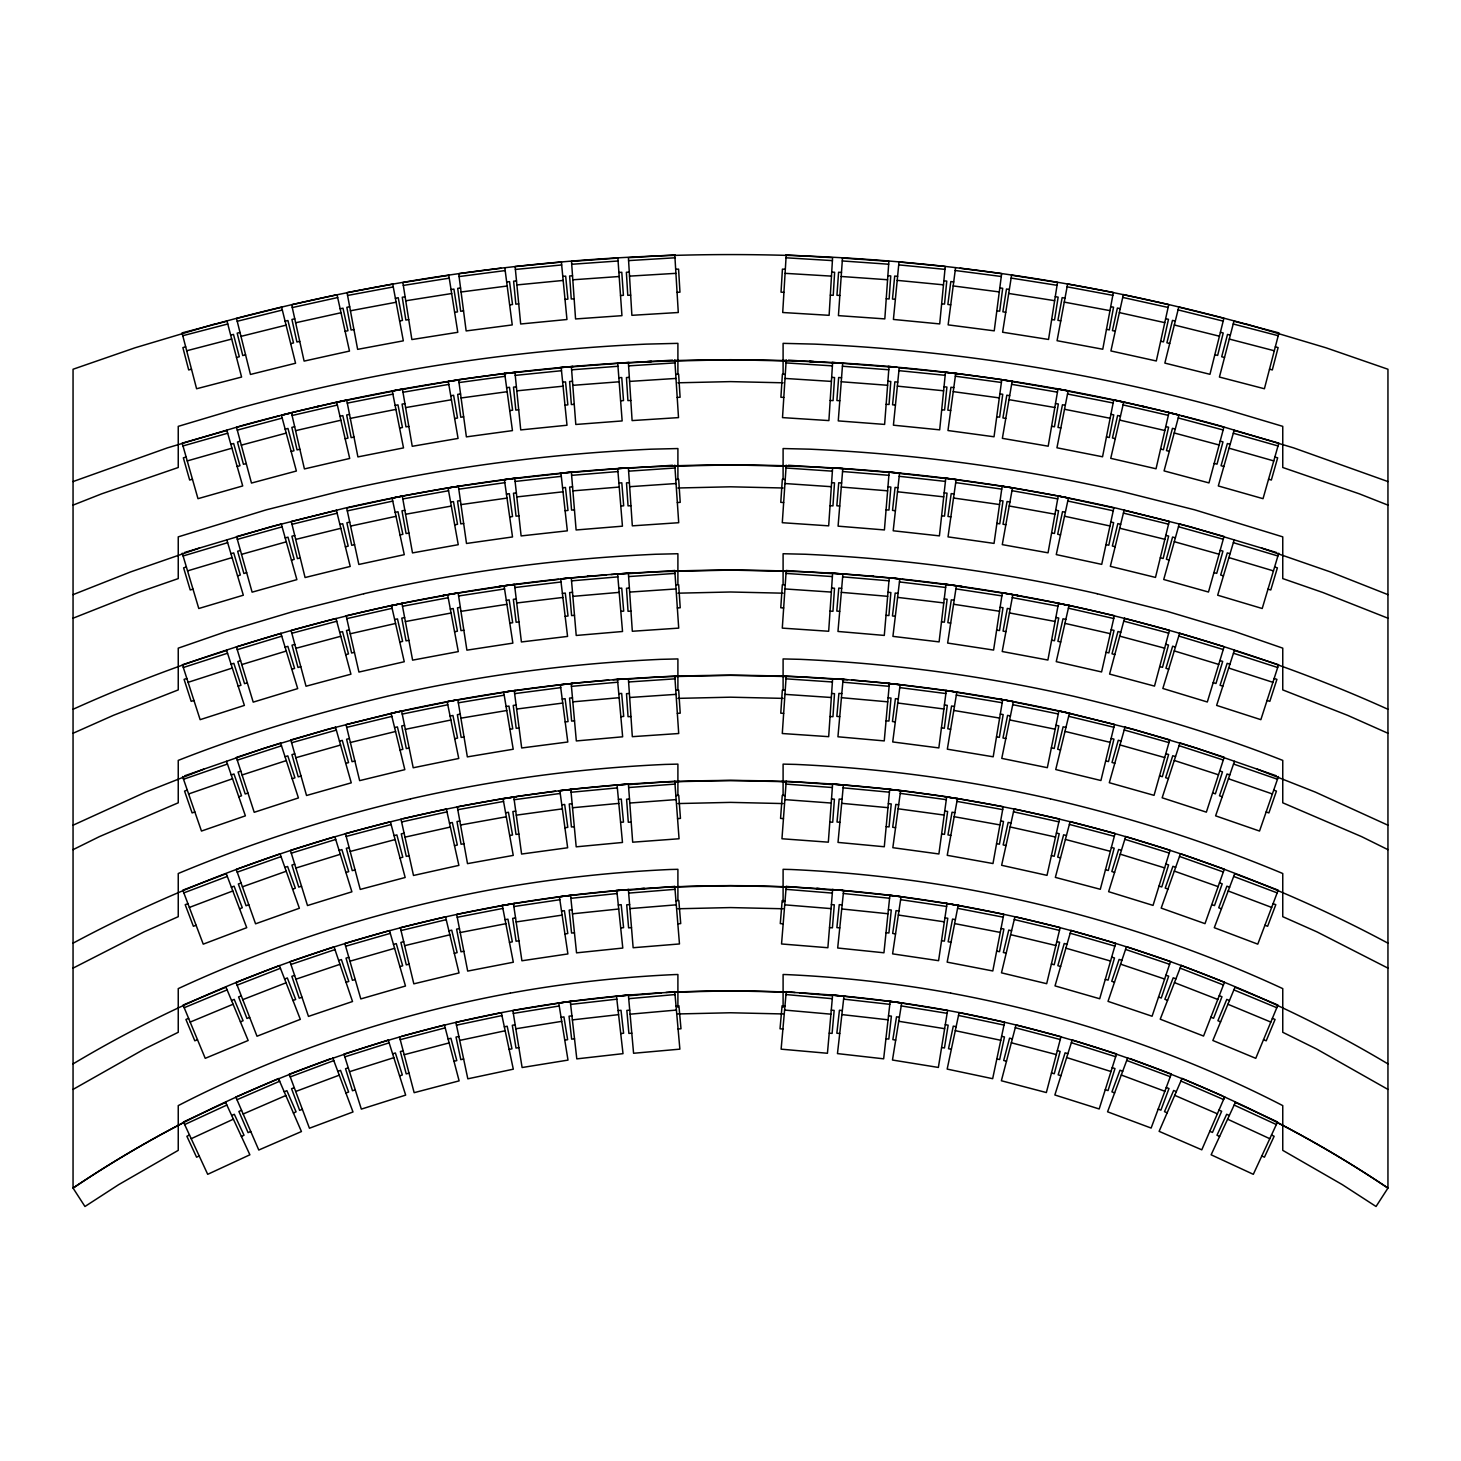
<?xml version="1.0" encoding="UTF-8"?>
<svg xmlns="http://www.w3.org/2000/svg" width="1461" height="1461" viewBox="0 0 1461 1461"><rect width="100%" height="100%" fill="white"/><g stroke="black" fill="none" stroke-linecap="round" stroke-linejoin="round"><path stroke-width="1.5" d="M786.201 359.99L782.512 417.609L828.898 420.585L832.587 362.967L788.41 360.136M786.201 465.109L782.292 522.709L828.679 525.85L832.587 468.25L788.41 465.274M842.796 468.616L838.084 526.161L884.416 529.941L889.128 472.414L842.796 468.616A1738.024 1738.024 0 0 0 831.565 467.867M899.793 579.049L892.927 636.375L939.094 641.89L945.961 584.583L902.003 579.323M955.567 267.619L948.134 324.872L994.229 330.843L1001.662 273.609L955.567 267.619A1945.431 1945.431 0 0 0 505.469 267.655M1012.108 381.449L1002.374 438.355L1048.194 446.189L1057.928 389.302L1012.108 381.449A1840.239 1840.239 0 0 0 1001.205 379.805M1058.221 496.01L1048.048 552.824L1002.283 544.624L1012.473 487.81L1056.047 495.626M1234.18 539.894L1217.67 595.211L1262.213 608.506L1278.74 553.189M1234.49 761.291L1215.607 815.841L1259.528 831.053L1278.43 776.503M1127.746 1057.709L1107.566 1111.803L1151.122 1128.056L1171.302 1073.981L1129.828 1058.495M73.05 1063.9C202.513 986.504 346.44 934.236 494.622 906.897A1317.365 1317.365 0 0 1 670.8 887.01L730.5 885.658L790.2 887.01A1317.365 1317.365 0 0 1 966.378 906.879C1114.56 934.255 1258.487 986.504 1387.95 1063.9M73.05 1089.413L144.347 1049.053L178.242 1032.288L178.242 988.622C277.882 942.418 383.549 909.637 491.499 889.639A1334.897 1334.897 0 0 1 670.015 869.496L677.904 869.313L677.904 899.994M73.05 943.167C198.842 875.723 335.555 829.337 475.811 803.386A1422.557 1422.557 0 0 1 666.052 781.927L730.5 780.466L794.948 781.927A1422.557 1422.557 0 0 1 985.189 803.386C1125.445 829.355 1262.158 875.705 1387.95 943.167M73.05 968.132L144.036 931.881L178.242 916.686L178.242 873.532L179.484 872.984C254.287 841.865 331.647 817.192 410.541 798.875M950.709 993.133C1066.037 1014.409 1178.461 1051.865 1282.758 1105.612L1282.758 1150.355L1342.275 1184.615L1376.043 1206.494L1387.95 1188.085C1255.62 1099.019 1104.352 1039.081 947.568 1010.391A1212.173 1212.173 0 0 0 785.452 992.092L730.5 990.85L675.548 992.092A1212.173 1212.173 0 0 0 513.432 1010.391C356.648 1039.081 205.38 1099.019 73.05 1188.085L84.957 1206.494L118.725 1184.615L178.242 1150.355L178.242 1105.612C282.539 1051.865 394.963 1014.409 510.291 993.133M73.05 825.209L145.589 792.136L203.682 769.198M73.05 849.663L99.366 836.642L178.242 802.801L178.242 760.396C246.069 733.623 316.233 713.132 387.147 696.313A1542.414 1542.414 0 0 1 660.518 659.349L677.904 658.929L677.904 689.61M184.67 1124.568L226.857 1105.046M189.51 1135.033L186.88 1136.256L196.578 1157.203L199.207 1155.98M231.696 1115.51L234.326 1114.286L244.024 1135.234L241.394 1136.457M191.208 1138.703L233.395 1119.163M73.05 709.279C167.558 666.526 266.724 634.494 367.661 610.844A1630.056 1630.056 0 0 1 656.573 571.781L730.5 570.082L804.427 571.762A1630.056 1630.056 0 0 1 1093.339 610.826C1194.276 634.512 1293.442 666.508 1387.95 709.279M73.05 733.258L113.374 715.342L178.242 689.902L178.242 648.154L226.473 631.462L294.136 611.264L363.771 593.75M278.485 1078.565L235.824 1097.065L258.78 1150.026L301.441 1131.544L278.485 1078.565L279.635 1081.25L236.992 1099.731M241.558 1110.305L238.892 1111.456L248.078 1132.64L250.744 1131.49M284.219 1091.824L286.886 1090.655L296.072 1111.839L293.405 1113.008M243.165 1114.013L285.826 1095.531M184.196 1007.725L227.112 989.882M188.615 1018.354L185.931 1019.468L194.806 1040.798L197.472 1039.684M231.55 1000.511L234.235 999.397L243.092 1020.728L240.408 1021.842M190.167 1022.097L233.103 1004.237M73.05 481.564L167.303 447.906L243.037 425.297A1837.043 1837.043 0 0 1 647.077 361.634A1839.326 1839.326 0 0 1 651.588 361.433A1840.239 1840.239 0 0 0 647.095 361.671L730.5 359.698L813.923 361.579A1837.043 1837.043 0 0 1 1217.981 425.261L1293.697 447.906L1387.95 481.564M73.05 505.122L101.667 493.836L178.242 467.502L178.242 426.356L238.38 408.404A1854.575 1854.575 0 0 1 646.292 344.12L677.904 343.353L677.904 374.034M73.05 594.645L130.595 571.927L199.573 548.021M73.05 618.204L138.211 592.472L178.242 578.593L178.242 536.863L266.267 509.834L340.376 491.188A1752.798 1752.798 0 0 1 651.04 449.184L677.904 448.545L677.904 479.226M237.12 985.152L280.439 968.278M241.284 995.891L238.581 996.932L246.964 1018.463L249.667 1017.404M284.603 979.016L287.324 977.957L295.688 999.488L292.985 1000.529M242.763 999.653L286.082 982.778M183.83 892.89L227.313 876.417M187.921 903.665L185.2 904.688L193.382 926.274L196.084 925.251M231.386 887.192L234.107 886.17L242.289 907.756L239.567 908.797M189.346 907.445L232.81 890.973M330.697 1058.659L289.223 1074.182L309.44 1128.239L352.996 1111.967L332.779 1057.892M290.246 1076.903L333.784 1060.613M294.282 1087.696L291.561 1088.701L299.651 1110.342L302.372 1109.319M337.82 1071.406L340.541 1070.383L348.631 1092.024L345.91 1093.029M295.706 1091.477L339.244 1075.186M237.212 872.162L281.023 856.603M241.065 883.01L238.344 883.978L246.069 905.747L248.808 904.761M284.877 867.45L287.616 866.483L295.341 888.233L292.602 889.201M242.435 886.809L286.228 871.249M184.67 775.791L264.112 748.269L326.661 729.587L391.055 713.406A1526.873 1526.873 0 0 1 401.994 710.923M183.538 779.261L227.459 764.048M187.3 790.145L184.561 791.095L192.103 812.919L194.861 811.969M231.222 774.933L233.979 773.983L241.522 795.788L238.782 796.756M188.615 793.962L232.555 778.75M290.922 964.479L334.971 949.595M294.611 975.382L291.853 976.313L299.249 998.192L302.007 997.26M338.66 960.498L341.399 959.567L348.795 981.445L346.038 982.376M295.907 979.217L339.938 964.333M237.285 760.158L281.498 745.804M240.828 771.116L238.07 772.011L245.211 793.98L247.968 793.086M285.059 756.761L287.817 755.867L294.939 777.818L292.182 778.731M242.088 774.969L286.301 760.597M183.319 667.513L227.551 653.231M186.844 678.47L184.086 679.365L191.172 701.335L193.948 700.458M231.094 664.207L233.851 663.312L240.955 685.282L238.18 686.177M188.085 682.324L232.336 668.042M344.814 1056.869L389.137 1042.844M348.284 1067.845L345.526 1068.722L352.485 1090.746L355.242 1089.869M392.607 1053.838L395.383 1052.961L402.341 1074.967L399.584 1075.844M349.508 1071.698L393.831 1057.691M291.287 853.187L335.701 839.454M294.702 864.2L291.926 865.058L298.738 887.101L301.514 886.243M339.098 850.448L341.874 849.59L348.704 871.651L345.928 872.509M295.889 868.053L340.303 854.301M237.266 649.688L281.736 636.174M240.608 660.719L237.833 661.559L244.553 683.657L247.329 682.798M285.096 647.186L287.872 646.346L294.592 668.426L291.816 669.284M241.796 664.572L286.265 651.058M215.151 323.867L135.033 347.791L73.05 369.249L73.05 1188.085A1127.271 1127.271 0 0 1 182.735 1122.943M184.396 552.55L270.906 526.727L344.285 508.282A1735.248 1735.248 0 0 1 651.825 466.698L730.5 464.89L809.175 466.68A1735.248 1735.248 0 0 1 1116.715 508.264L1190.094 526.727L1276.604 552.55M183.1 555.984L227.642 542.688M186.387 567.014L183.611 567.854L190.222 589.97L192.998 589.148M230.948 553.719L233.723 552.897L240.334 575.013L237.54 575.853M187.556 570.886L232.098 557.591M345.618 946.253L390.288 933.36M348.814 957.32L346.02 958.124L352.43 980.313L355.224 979.509M393.484 944.427L396.278 943.623L402.67 965.812L399.894 966.616M349.946 961.21L394.598 948.317M182.99 445.952L227.697 433.223M186.131 457.037L183.337 457.823L189.656 480.03L192.45 479.245M230.838 444.308L233.65 443.505L239.969 465.712L237.175 466.516M187.245 460.927L231.952 448.198M291.597 742.754L336.34 730.098M294.738 753.839L291.944 754.625L298.227 776.85L301.021 776.047M339.463 741.184L342.276 740.38L348.558 762.605L345.764 763.391M295.834 757.729L340.577 745.055M237.339 539.383L282.101 526.837M240.444 550.468L237.65 551.254L243.877 573.497L246.672 572.712M285.205 537.94L288 537.155L294.227 559.38L291.433 560.166M241.522 554.358L286.301 541.83M279.288 415.855L236.536 427.306L251.475 483.061L296.382 471.026L281.443 415.271M237.285 430.118L282.192 418.083M240.261 441.24L237.467 442.007L243.439 464.306L246.252 463.557M285.169 429.205L287.981 428.457L293.953 450.773L291.141 451.522M241.321 445.148L286.21 433.113M333.857 619.007L291.086 630.476L306.025 686.232L350.932 674.197L335.993 618.441M291.835 633.289L336.742 621.254M294.83 644.411L292.017 645.159L297.989 667.458L300.802 666.709M339.719 632.376L342.531 631.627L348.503 653.925L345.709 654.674M295.871 648.319L340.778 636.284M346.184 836.441L391.11 824.515M349.142 847.581L346.33 848.311L352.247 870.628L355.06 869.898M394.068 835.655L396.881 834.907L402.798 857.223L399.985 857.972M350.183 851.471L395.109 839.564M401.629 1036.287L444.454 1025.038L459.119 1080.866L414.157 1092.682L399.492 1036.853M400.223 1039.666L445.185 1027.868M403.163 1050.806L400.351 1051.555L406.213 1073.89L409.025 1073.141M448.125 1039.008L450.919 1038.26L456.8 1060.595L453.987 1061.325M404.186 1054.714L449.148 1042.917M182.789 335.72L227.77 323.995M185.693 346.86L182.881 347.59L188.688 369.943L191.501 369.213M230.674 335.135L233.486 334.405L239.312 356.758L236.499 357.488M186.698 350.768L231.696 339.062M237.23 321.274L282.338 310.042M240.006 332.451L237.175 333.145L242.763 355.553L245.576 354.859M285.114 321.219L287.927 320.525L293.515 342.933L290.684 343.627M240.974 336.377L286.082 325.146M291.981 524.316L337.126 513.213M294.738 535.493L291.908 536.187L297.423 558.613L300.254 557.919M339.883 524.389L342.696 523.714L348.211 546.122L345.399 546.816M295.706 539.419L340.833 528.316M346.695 727.377L391.877 716.383M349.416 738.572L346.586 739.248L352.046 761.692L354.877 760.998M394.598 727.578L397.41 726.902L402.871 749.329L400.04 750.023M350.366 742.498L395.547 731.504M401.008 930.547L446.208 919.663M403.711 941.742L400.88 942.418L406.286 964.863L409.098 964.187M448.911 930.858L451.723 930.182L457.129 952.627L454.298 953.321M404.66 945.669L449.842 934.803M293.588 412.166L336.724 402.213L349.709 458.462L304.418 468.926L291.433 412.678M292.09 415.508L337.381 405.044M294.665 426.74L291.835 427.379L297.04 449.878L299.87 449.239M339.975 416.275L342.805 415.618L347.992 438.117L345.161 438.775M295.579 430.666L340.888 420.22M346.768 618.624L392.096 608.306M349.325 629.855L346.494 630.495L351.608 653.012L354.439 652.355M394.653 619.537L397.483 618.898L402.615 641.397L399.766 642.055M350.22 633.782L395.547 623.482M403.145 818.635L446.354 809.029L458.882 865.387L413.5 875.468L400.971 819.128M401.611 821.959L446.993 811.878M404.113 833.208L401.282 833.847L406.286 856.383L409.117 855.744M449.495 823.109L452.326 822.488L457.33 845.024L454.499 845.663M404.989 837.153L450.372 827.054M292.273 307.577L337.674 297.551M294.757 318.827L291.926 319.448L296.912 342.002L299.742 341.381M340.157 308.801L342.988 308.18L347.974 330.716L345.143 331.337M295.633 322.771L341.034 312.745M347.298 510.875L392.753 501.105M349.727 522.143L346.878 522.746L351.736 545.318L354.585 544.716M395.182 512.354L398.013 511.752L402.871 534.324L400.022 534.927M350.585 526.088L396.022 516.317M456.471 1025.184L501.945 1015.559M458.864 1036.452L456.015 1037.054L460.799 1059.645L463.648 1059.042M504.337 1026.827L507.186 1026.225L511.971 1048.815L509.122 1049.418M459.704 1040.415L505.177 1030.772M402.232 714.082L447.778 704.768M404.551 725.368L401.702 725.953L406.322 748.562L409.171 747.995M450.098 716.054L452.947 715.47L457.567 738.097L454.718 738.682M405.354 729.331L450.901 720.017M347.28 403.126L392.899 394.123M349.526 414.431L346.659 414.997L351.133 437.643L353.982 437.076M395.127 405.428L397.976 404.861L402.451 427.507L399.602 428.073M350.293 418.394L395.913 409.39M457.256 917.271L502.894 908.413M459.448 928.575L456.599 929.141L460.982 951.805L463.849 951.239M505.086 919.736L507.935 919.17L512.336 941.834L509.487 942.4M460.215 932.538L505.853 923.699M347.572 295.469L393.283 286.94M349.69 306.792L346.841 307.321L351.078 330.022L353.927 329.492M395.383 298.263L398.25 297.734L402.487 320.434L399.62 320.963M350.439 310.773L396.132 302.244M402.505 606.278L448.198 597.732M404.624 617.601L401.775 618.131L406.03 640.831L408.879 640.302M450.317 609.054L453.184 608.506L457.421 631.207L454.572 631.736M405.373 621.582L451.065 613.017M457.804 809.686L503.552 801.45M459.831 821.027L456.983 821.539L461.073 844.257L463.922 843.746M505.597 812.791L508.446 812.279L512.537 834.998L509.688 835.509M460.562 825.008L506.31 816.772M404.478 495.699L448.052 487.883L458.243 544.697L412.495 552.915L402.305 496.083M402.816 498.95L448.564 490.75M404.843 510.291L401.994 510.802L406.067 533.539L408.916 533.028M450.609 502.091L453.458 501.58L457.53 524.298L454.681 524.809M405.555 514.272L451.321 506.072M402.98 392.26L448.801 384.407M404.934 403.62L402.067 404.113L405.975 426.868L408.824 426.375M450.737 395.767L453.604 395.274L457.512 418.029L454.645 418.522M405.61 407.601L451.431 399.748M458.334 702.814L504.191 695.18M460.233 714.173L457.366 714.666L461.165 737.44L464.032 736.965M506.09 706.54L508.958 706.065L512.756 728.838L509.889 729.313M460.891 718.173L506.748 710.521M513.341 1013.423L559.216 1005.99M515.185 1024.8L512.3 1025.275L516.007 1048.067L518.874 1047.592M561.061 1017.367L563.928 1016.893L567.635 1039.684L564.768 1040.159M515.824 1028.781L561.718 1021.349M403.327 285.425L449.239 278.174M405.117 296.802L402.25 297.24L405.848 320.05L408.715 319.612M451.029 289.552L453.914 289.095L457.512 311.905L454.645 312.362M405.756 300.783L451.668 293.533M458.608 595.978L504.575 588.947M460.361 607.356L457.476 607.813L460.982 630.622L463.849 630.184M506.31 600.325L509.177 599.887L512.683 622.715L509.798 623.153M460.964 611.355L506.912 604.324M515.623 903.336L559.417 896.835L567.891 953.942L521.906 960.772L513.432 903.665M513.852 906.55L559.837 899.72M515.55 917.946L512.683 918.366L516.062 941.213L518.947 940.774M561.535 911.116L564.403 910.696L567.799 933.524L564.932 933.963M516.153 921.946L562.12 915.116M458.791 489.198L504.83 482.678M460.416 500.612L457.53 501.013L460.781 523.878L463.648 523.476M506.437 494.092L509.323 493.672L512.555 516.537L509.688 516.938M460.982 504.611L507.004 498.091M459.01 382.563L505.068 376.299M460.562 393.977L457.677 394.36L460.781 417.243L463.667 416.842M506.62 387.713L509.505 387.311L512.61 410.194L509.725 410.596M461.092 397.976L507.168 391.712M515.97 796.555L555.454 791.168M514.181 799.733L560.239 793.451M515.733 811.147L512.866 811.549L515.989 834.432L518.856 834.03M561.791 804.865L564.676 804.463L567.799 827.346L564.914 827.748M516.281 815.165L562.339 808.864M460.562 288L457.695 288.365L460.672 311.266L463.539 310.883M459.083 276.567L505.177 270.577M506.675 281.991L509.542 281.626L512.519 304.509L509.652 304.892M461.092 291.999L507.186 286.009M514.637 693.628L560.732 687.638M516.117 705.042L513.231 705.426L516.208 728.327L519.093 727.943M562.211 699.07L565.097 698.687L568.073 721.588L565.188 721.953M516.628 709.06L562.741 703.07M558.467 579.36L514.509 584.656L521.413 641.963L567.562 636.412L560.677 579.104M514.856 587.541L561.024 581.989M516.244 598.973L513.359 599.32L516.117 622.258L519.002 621.911M562.394 593.422L565.279 593.075L568.037 616.012L565.151 616.359M516.719 602.991L562.869 597.439M570.63 1004.419L616.834 999.178M571.927 1015.87L569.041 1016.199L571.653 1039.136L574.538 1038.808M618.131 1010.628L621.016 1010.3L623.61 1033.237L620.724 1033.566M572.383 1019.888L618.569 1014.646M515.112 481.454L561.316 476.341M516.372 492.905L513.487 493.215L516.025 516.171L518.911 515.861M562.576 487.791L565.462 487.481L568 510.437L565.115 510.747M516.81 496.923L563.015 491.809M570.886 898.332L617.126 893.529M572.073 909.783L569.187 910.093L571.561 933.049L574.447 932.757M618.313 904.998L621.199 904.688L623.591 927.662L620.688 927.954M572.493 913.819L618.734 909.016M515.24 375.386L561.499 370.71M516.39 386.836L513.505 387.128L515.824 410.103L518.71 409.81M562.649 382.179L565.535 381.887L567.854 404.861L564.969 405.154M516.792 390.854L563.051 386.197M515.404 269.445L561.663 264.952M516.5 280.896L513.615 281.188L515.843 304.162L518.746 303.888M562.777 276.421L565.663 276.129L567.909 299.121L565.005 299.395M516.902 284.932L563.161 280.439M571.068 792.264L617.346 787.899M572.146 803.733L569.242 803.988L571.415 826.981L574.301 826.707M618.423 799.368L621.309 799.094L623.482 822.086L620.596 822.36M572.511 807.75L618.807 803.386M608.671 680.095L571.178 683.456L576.328 740.946L622.642 736.801L617.492 679.31L613.072 679.694M571.434 686.36L617.747 682.214M572.475 697.828L569.571 698.084L571.635 721.095L574.538 720.821M618.77 693.683L621.674 693.427L623.719 716.42L620.834 716.675M572.822 701.846L619.135 697.701M661.523 992.841L628.449 995.781L633.581 1053.271L679.876 1049.144L674.763 991.654L665.942 992.439M628.705 998.685L675.019 994.557M629.728 1010.154L626.842 1010.409L628.887 1033.42L631.791 1033.164M676.041 1006.026L678.927 1005.771L680.99 1028.763L678.087 1029.019M630.093 1014.19L676.406 1010.062M606.571 574.922L571.288 577.953L576.218 635.462L622.532 631.499L617.601 573.972L610.99 574.538M571.525 580.857L617.857 576.876M572.511 592.326L569.626 592.582L571.598 615.592L574.483 615.337M618.843 588.363L621.729 588.107L623.701 611.118L620.815 611.355M572.858 596.362L619.172 592.381M571.616 475.355L617.948 471.556M572.566 486.842L569.662 487.079L571.561 510.09L574.447 509.852M618.898 483.043L621.802 482.806L623.683 505.816L620.779 506.054M572.895 490.859L619.227 487.061M628.668 893.109L675.019 889.329M629.618 904.578L626.714 904.816L628.595 927.845L631.499 927.607M675.95 900.798L678.835 900.56L680.716 923.589L677.831 923.827M629.947 908.614L676.279 904.834M571.616 369.816L617.985 366.273M572.493 381.303L569.607 381.522L571.361 404.551L574.264 404.332M618.861 377.76L621.747 377.541L623.518 400.57L620.615 400.789M572.803 385.339L619.154 381.796M628.632 787.534L675 784.1M629.49 799.021L626.586 799.222L628.303 822.251L631.189 822.05M675.859 795.588L678.744 795.368L680.461 818.397L677.557 818.617M629.782 803.039L676.151 799.605M571.708 264.277L618.076 260.989M572.511 275.764L569.626 275.965L571.251 298.994L574.136 298.793M618.898 272.495L621.783 272.276L623.409 295.323L620.523 295.524M572.803 279.8L619.172 276.513M672.59 465.274L628.413 468.25L632.321 525.85L678.708 522.709L674.799 465.109M628.614 471.172L675 468.013M629.399 482.66L626.495 482.86L628.047 505.89L630.951 505.689M675.767 479.518L678.671 479.318L680.223 502.347L677.338 502.547M629.673 486.696L676.041 483.536M628.614 576.565L675 573.424M629.399 588.071L626.495 588.253L628.047 611.301L630.951 611.1M675.767 584.911L678.671 584.729L680.223 607.758L677.338 607.959M629.673 592.089L676.041 588.947M628.614 681.977L675 678.835M629.399 693.464L626.495 693.665L628.047 716.694L630.951 716.511M675.767 690.322L678.671 690.122L680.223 713.169L677.338 713.37M629.673 697.5L676.041 694.359M672.59 360.136L628.413 362.967L632.102 420.585L678.507 417.609L674.799 359.99M628.595 365.871L674.982 362.894M629.326 377.376L626.44 377.559L627.92 400.606L630.805 400.424M675.731 374.4L678.635 374.217L680.095 397.246L677.21 397.447M629.6 381.412L675.986 378.436M628.577 260.606L674.982 257.793M629.271 272.093L626.367 272.276L627.773 295.323L630.659 295.14M675.676 269.299L678.58 269.116L679.968 292.163L677.064 292.346M629.527 276.129L675.913 273.335M677.904 382.8L730.5 381.613L783.096 382.8M677.904 487.992L730.5 486.805L783.096 487.992M677.904 593.184L730.5 591.997L783.096 593.184M677.904 698.376L730.5 697.189L783.096 698.376M677.904 803.568L730.5 802.381L783.096 803.568M677.904 908.76L730.5 907.573L783.096 908.76M677.904 1013.952L730.5 1012.765L783.096 1013.952M786.018 257.793L832.423 260.606M785.324 269.299L782.42 269.116L781.032 292.163L783.936 292.346M831.729 272.093L834.633 272.276L833.245 295.323L830.341 295.14M785.087 273.335L831.492 276.129M786.018 362.912L832.405 365.871M785.269 374.4L782.384 374.217L780.904 397.264L783.79 397.447M831.674 377.376L834.56 377.559L833.08 400.606L830.195 400.424M785.014 378.436L831.4 381.412M786 468.013L832.386 471.172M785.233 479.518L782.329 479.318L780.777 502.347L783.662 502.547M831.601 482.66L834.505 482.86L832.953 505.89L830.049 505.689M784.959 483.536L831.327 486.696M786 573.424L832.386 576.565M785.233 584.911L782.329 584.729L780.777 607.758L783.662 607.959M831.601 588.071L834.505 588.253L832.953 611.301L830.049 611.1M784.959 588.947L831.327 592.089M786 678.835L832.386 681.977M785.233 690.322L782.329 690.122L780.777 713.169L783.662 713.37M831.601 693.464L834.505 693.665L832.953 716.694L830.049 716.511M784.959 694.359L831.327 697.5M842.285 260.953L888.653 264.222M841.481 272.458L838.577 272.239L836.952 295.286L839.856 295.487M887.85 275.709L890.753 275.91L889.128 298.957L886.224 298.738M841.189 276.476L887.576 279.745M786 784.1L832.368 787.516M785.16 795.588L782.256 795.368L780.558 818.397L783.461 818.617M831.51 799.003L834.414 799.222L832.715 822.251L829.811 822.032M784.849 799.624L831.218 803.039M842.431 366.236L888.781 369.779M841.554 377.723L838.651 377.504L836.897 400.533L839.801 400.752M887.904 381.248L890.79 381.485L889.055 404.496L886.151 404.277M841.244 381.759L887.594 385.284M842.559 471.519L888.891 475.318M841.627 483.007L838.724 482.769L836.843 505.78L839.728 506.017M887.959 486.805L890.845 487.043L888.964 510.053L886.078 509.816M841.299 487.043L887.631 490.823M785.981 889.329L832.332 893.091M785.05 900.816L782.165 900.579L780.284 923.589L783.187 923.827M831.4 904.578L834.286 904.816L832.423 927.826L829.519 927.589M784.721 904.834L831.072 908.614M842.65 576.858L888.964 580.821M841.664 588.326L838.778 588.071L836.806 611.082L839.71 611.337M887.996 592.289L890.881 592.545L888.909 615.556L886.023 615.3M841.335 592.362L887.649 596.325M795.058 992.439L786.237 991.654L781.124 1049.162L827.437 1053.271L832.551 995.781L799.477 992.841M785.981 994.557L832.295 998.685M784.959 1006.026L782.073 1005.771L780.028 1028.781L782.913 1029.037M831.272 1010.154L834.158 1010.409L832.113 1033.402L829.227 1033.146M784.612 1010.062L830.907 1014.171M847.49 679.675L843.088 679.274L837.938 736.782L884.252 740.91L889.384 683.419L851.909 680.077M842.833 682.177L889.128 686.323M841.81 693.646L838.906 693.391L836.843 716.401L839.746 716.657M888.105 697.792L890.991 698.048L888.945 721.058L886.042 720.803M841.445 697.682L887.74 701.828M843.125 787.844L889.42 792.191M842.047 799.313L839.162 799.039L837.007 822.032L839.892 822.306M888.343 803.66L891.228 803.934L889.073 826.908L886.188 826.652M841.682 803.331L887.959 807.677M898.698 264.879L944.975 269.354M897.602 276.348L894.698 276.074L892.47 299.048L895.374 299.341M943.861 280.822L946.765 281.096L944.537 304.089L941.651 303.815M897.2 280.366L943.477 284.84M898.917 370.656L945.176 375.313M897.766 382.106L894.862 381.832L892.561 404.807L895.447 405.081M944.007 386.763L946.911 387.055L944.591 410.03L941.706 409.737M897.364 386.142L943.605 390.781M843.326 893.475L889.566 898.259M842.139 904.943L839.253 904.633L836.879 927.607L839.765 927.899M888.379 909.728L891.283 910.02L888.909 932.995L886.005 932.684M841.737 908.961L887.978 913.746M899.209 476.304L945.413 481.4M897.949 487.755L895.063 487.426L892.525 510.382L895.41 510.711M944.153 492.85L947.038 493.161L944.518 516.117L941.633 515.788M897.511 491.773L943.715 496.85M843.618 999.123L889.804 1004.346M842.321 1010.574L839.436 1010.245L836.843 1033.201L839.728 1033.511M888.507 1015.797L891.393 1016.125L888.818 1039.063L885.914 1038.734M841.865 1014.591L888.069 1019.815M899.446 581.935L945.614 587.468M898.077 593.385L895.191 593.038L892.452 615.958L895.337 616.305M944.244 598.919L947.13 599.247L944.372 622.185L941.487 621.838M897.602 597.385L943.751 602.918M899.775 687.601L945.87 693.555M898.296 699.015L895.41 698.65L892.452 721.533L895.337 721.917M944.39 704.987L947.276 705.353L944.317 728.254L941.432 727.888M897.784 703.015L943.879 708.987M955.184 270.504L1001.296 276.494M953.704 281.936L950.819 281.553L947.86 304.454L950.727 304.838M999.799 287.908L1002.684 288.292L999.708 311.193L996.84 310.809M953.193 285.936L999.287 291.926M955.33 376.226L1001.406 382.472M953.796 387.64L950.91 387.256L947.805 410.139L950.691 410.523M999.854 393.886L1002.739 394.287L999.634 417.17L996.749 416.769M953.248 391.639L999.306 397.903M900.25 793.378L946.308 799.66M898.679 804.792L895.812 804.39L892.689 827.273L895.575 827.675M944.756 811.074L947.623 811.458L944.518 834.341L941.633 833.939M898.15 808.791L944.208 815.074M955.695 482.605L1001.735 489.125M954.088 494.019L951.202 493.599L947.97 516.463L950.855 516.884M1000.109 500.539L1002.995 500.94L999.762 523.805L996.877 523.385M953.522 498.018L999.543 504.538M900.615 899.647L946.6 906.459M898.935 911.043L896.05 910.623L892.671 933.451L895.556 933.889M944.92 917.855L947.787 918.275L944.409 941.121L941.541 940.683M898.332 915.043L944.317 921.836M955.914 588.874L1001.862 595.887M954.179 600.252L951.312 599.814L947.824 622.642L950.691 623.08M1000.128 607.265L1002.995 607.703L999.525 630.531L996.639 630.093M953.558 604.251L999.525 611.264M1011.14 278.083L1057.052 285.315M1009.35 289.461L1006.483 289.004L1002.885 311.814L1005.752 312.27M1055.262 296.693L1058.148 297.131L1054.55 319.941L1051.683 319.502M1008.711 293.46L1054.641 300.674M901.218 1005.917L947.112 1013.331M899.392 1017.276L896.524 1016.819L892.835 1039.611L895.703 1040.086M945.285 1024.709L948.152 1025.165L944.463 1047.957L941.596 1047.5M898.734 1021.276L944.628 1028.69M956.316 695.107L1002.173 702.741M954.435 706.467L951.568 705.992L947.769 728.765L950.636 729.24M1000.292 714.1L1003.159 714.575L999.361 737.348L996.493 736.874M953.777 710.448L999.634 718.082M1011.615 384.334L1057.435 392.169M1009.679 395.675L1006.812 395.182L1002.922 417.956L1005.771 418.43M1055.499 403.528L1058.348 404.003L1054.458 426.776L1051.591 426.283M1008.985 399.657L1054.805 407.509M1011.962 490.677L1057.709 498.877M1009.916 502.018L1007.067 501.507L1002.995 524.225L1005.844 524.736M1055.682 510.218L1058.549 510.729L1054.477 533.448L1051.61 532.936M1009.204 505.999L1054.97 514.199M956.937 801.377L1002.684 809.595M954.891 812.718L952.042 812.206L947.952 834.925L950.801 835.436M1000.639 820.936L1003.506 821.447L999.415 844.184L996.566 843.673M954.179 816.699L999.927 824.917M1067.114 286.831L1112.807 295.341M1064.996 298.154L1062.147 297.624L1057.91 320.306L1060.777 320.854M1110.707 306.664L1113.556 307.194L1109.337 329.894L1106.47 329.364M1064.265 302.117L1109.958 310.645M1012.29 597.622L1057.983 606.169M1010.172 608.945L1007.305 608.415L1003.068 631.115L1005.917 631.645M1055.865 617.492L1058.714 618.021L1054.477 640.722L1051.61 640.192M1009.423 612.926L1055.116 621.473M957.576 908.322L1003.214 917.161M955.384 919.626L952.535 919.079L948.152 941.742L951.001 942.308M1001.041 928.465L1003.89 929.013L999.507 951.677L996.639 951.129M954.617 923.589L1000.255 932.428M1067.534 394.013L1113.136 402.999M1065.306 405.318L1062.457 404.752L1057.983 427.416L1060.832 427.982M1110.908 414.303L1113.757 414.869L1109.301 437.515L1106.452 436.949M1064.521 409.281L1110.141 418.266M1012.729 704.677L1058.294 713.972M1010.428 715.963L1007.579 715.379L1002.976 738.006L1005.825 738.59M1055.993 725.259L1058.823 725.843L1054.221 748.47L1051.372 747.886M1009.624 719.926L1055.171 729.222M958.507 1015.45L1003.999 1025.074M956.133 1026.718L953.284 1026.115L948.518 1048.706L951.348 1049.308M1001.607 1036.342L1004.456 1036.945L999.671 1059.535L996.84 1058.933M955.293 1030.681L1000.767 1040.287M1067.772 501.013L1113.227 510.766M1065.361 512.281L1062.531 511.66L1057.673 534.233L1060.522 534.854M1110.817 522.034L1113.647 522.636L1108.808 545.227L1105.959 544.606M1064.521 516.226L1109.958 525.978M1122.724 297.423L1168.106 307.449M1120.24 308.673L1117.391 308.052L1112.424 330.606L1115.254 331.227M1165.641 318.699L1168.471 319.32L1163.486 341.874L1160.655 341.253M1119.363 312.617L1164.764 322.644M1013.496 811.786L1058.878 821.849M1011.012 823.018L1008.163 822.397L1003.159 844.933L1006.008 845.572M1056.394 833.099L1059.225 833.72L1054.221 856.274L1051.39 855.635M1010.135 826.963L1055.518 837.043M1068.393 608.196L1113.72 618.514M1065.836 619.427L1063.005 618.788L1057.892 641.306L1060.723 641.945M1111.164 629.746L1114.013 630.385L1108.881 652.903L1106.05 652.245M1064.941 623.372L1110.269 633.672M1123.052 404.916L1168.362 415.362M1120.459 416.148L1117.628 415.49L1112.442 437.99L1115.273 438.647M1165.768 426.594L1168.599 427.233L1163.413 449.732L1160.582 449.093M1119.564 420.074L1164.855 430.52M1014.281 919.553L1059.481 930.401M1011.578 930.748L1008.766 930.073L1003.36 952.517L1006.191 953.193M1056.778 941.596L1059.609 942.272L1054.221 964.735L1051.39 964.059M1010.647 934.675L1055.846 945.523M1068.667 716.292L1113.848 727.249M1065.946 727.468L1063.115 726.793L1057.673 749.237L1060.503 749.913M1111.127 738.444L1113.939 739.12L1108.497 761.565L1105.685 760.889M1064.996 731.395L1110.177 742.371M1123.418 513.103L1168.563 524.189M1120.678 524.298L1117.848 523.604L1112.351 546.03L1115.163 546.724M1165.823 535.383L1168.636 536.077L1163.139 558.504L1160.308 557.81M1119.71 528.225L1164.855 539.31M1178.077 309.896L1223.186 321.11M1175.283 321.073L1172.471 320.379L1166.901 342.787L1169.713 343.481M1220.41 332.286L1223.222 332.998L1217.652 355.407L1214.84 354.694M1174.315 324.999L1219.424 336.213M1097.229 593.75L1166.864 611.264L1234.527 631.462L1282.758 648.154L1282.758 689.902L1347.626 715.342L1387.95 733.258M1059.006 710.923A1526.873 1526.873 0 0 1 1069.963 713.37L1134.339 729.587L1196.888 748.269L1276.33 775.791M1050.459 798.875C1129.353 817.192 1206.713 841.865 1281.516 872.984L1282.758 873.532L1282.758 916.686L1316.964 931.881L1387.95 968.132M1233.23 323.995L1278.211 335.72M1230.326 335.153L1227.514 334.405L1221.706 356.758L1224.519 357.488M1275.325 346.86L1278.119 347.59L1272.312 369.943L1269.499 369.213M1229.304 339.062L1274.302 350.768M1015.285 1027.74L1060.248 1039.538M1012.363 1038.881L1009.551 1038.15L1003.689 1060.485L1006.501 1061.216M1057.326 1050.678L1060.138 1051.409L1054.276 1073.744L1051.463 1073.013M1011.341 1042.789L1056.303 1054.586M1069.379 824.406L1114.323 836.313M1066.439 835.546L1063.626 834.797L1057.709 857.114L1060.522 857.863M1111.364 847.435L1114.177 848.184L1108.278 870.5L1105.466 869.77M1065.398 839.436L1110.342 851.343M1181.145 415.709L1223.898 427.16L1208.977 482.915L1164.07 470.899L1178.99 415.143A1840.239 1840.239 0 0 0 1168.27 412.605M1178.242 417.956L1223.149 429.972M1175.265 429.077L1172.452 428.329L1166.481 450.627L1169.293 451.376M1220.172 441.094L1222.985 441.861L1217.013 464.16L1214.201 463.411M1174.224 432.986L1219.131 445.002M1123.765 621.126L1168.672 633.143M1120.77 632.266L1117.975 631.517L1112.004 653.816L1114.816 654.565M1165.677 644.283L1168.49 645.031L1162.518 667.33L1159.724 666.581M1119.729 636.156L1164.636 648.191M1178.479 526.727L1223.259 539.255M1175.374 537.812L1172.58 537.027L1166.371 559.271L1169.165 560.056M1220.154 550.34L1222.948 551.126L1216.721 573.369L1213.927 572.584M1174.297 541.702L1219.058 554.23M1124.203 729.97L1168.946 742.608M1121.08 741.056L1118.286 740.252L1112.004 762.478L1114.798 763.263M1165.805 753.693L1168.617 754.479L1162.335 776.704L1159.541 775.919M1119.984 744.946L1164.709 757.583M1233.303 433.241L1278.028 445.952M1230.162 444.308L1227.368 443.523L1221.049 465.73L1223.843 466.516M1274.869 457.037L1277.663 457.823L1271.344 480.03L1268.55 479.245M1229.048 448.198L1273.773 460.909M1070.201 933.232L1114.871 946.089M1067.023 944.299L1064.229 943.496L1057.837 965.684L1060.631 966.488M1111.693 957.156L1114.487 957.959L1108.095 980.148L1105.301 979.345M1065.891 948.171L1110.561 961.046M1245.849 323.867L1325.967 347.791L1387.95 369.249L1387.95 1188.085A1127.271 1127.271 0 0 0 1278.265 1122.943M1233.358 542.688L1277.9 555.984M1230.052 553.719L1227.277 552.897L1220.665 575.013L1223.46 575.853M1274.613 567.014L1277.389 567.854L1270.778 589.97L1268.002 589.148M1228.902 557.591L1273.444 570.886M1178.771 636.028L1223.259 649.542M1175.429 647.04L1172.653 646.2L1165.933 668.298L1168.709 669.138M1219.898 660.555L1222.693 661.413L1215.972 683.492L1213.196 682.652M1174.26 650.912L1218.73 664.426M1124.824 839.308L1169.238 853.041M1121.409 850.32L1118.633 849.462L1111.821 871.523L1114.597 872.381M1165.823 864.035L1168.599 864.894L1161.787 886.955L1159.011 886.096M1120.222 854.174L1164.636 867.907M1071.351 1042.716L1115.674 1056.705M1067.881 1053.691L1065.106 1052.815L1058.166 1074.839L1060.923 1075.716M1112.205 1067.681L1114.98 1068.557L1108.041 1090.582L1105.265 1089.705M1066.658 1057.545L1110.999 1071.534M1233.449 653.25L1277.681 667.513M1229.906 664.207L1227.149 663.312L1220.063 685.282L1222.82 686.177M1274.156 678.47L1276.914 679.365L1269.828 701.335L1267.071 700.44M1228.664 668.042L1272.915 682.324M1179.082 745.658L1223.295 760.012M1175.521 756.615L1172.763 755.721L1165.622 777.69L1168.398 778.585M1219.734 770.97L1222.492 771.865L1215.369 793.834L1212.612 792.939M1174.279 760.469L1218.492 774.805M1125.554 949.431L1169.604 964.297M1121.865 960.334L1119.108 959.42L1111.73 981.281L1114.487 982.212M1165.915 975.217L1168.672 976.149L1161.276 998.009L1158.518 997.096M1120.569 964.169L1164.618 979.034M1261.427 548.021L1330.405 571.927L1387.95 594.645M1233.541 764.048L1277.462 779.261M1229.778 774.933L1227.021 773.983L1219.478 795.788L1222.218 796.756M1273.7 790.145L1276.439 791.095L1268.897 812.919L1266.139 811.969M1228.445 778.75L1272.385 793.962M1179.502 856.438L1223.314 871.98M1175.667 867.304L1172.927 866.318L1165.202 888.087L1167.942 889.055M1219.46 882.846L1222.2 883.814L1214.493 905.583L1211.753 904.596M1174.315 871.103L1218.109 886.644M1126.741 1060.449L1170.279 1076.702M1122.705 1071.242L1119.984 1070.219L1111.912 1091.86L1114.633 1092.865M1166.262 1087.495L1168.983 1088.518L1160.911 1110.141L1158.189 1109.118M1121.299 1075.022L1164.837 1091.276M1233.687 876.436L1277.17 892.89M1229.614 887.211L1226.893 886.17L1218.73 907.774L1221.433 908.797M1273.097 903.647L1275.8 904.688L1267.637 926.274L1264.916 925.251M1228.19 890.973L1271.654 907.427M1180.104 968.113L1223.423 984.97M1175.922 978.833L1173.22 977.793L1164.855 999.306L1167.558 1000.365M1219.259 995.69L1221.962 996.749L1213.58 1018.262L1210.877 1017.221M1174.461 982.614L1217.78 999.47M1387.95 505.122L1359.333 493.836L1282.758 467.502L1282.758 426.356L1222.62 408.404A1854.575 1854.575 0 0 0 814.708 344.12L783.096 343.353L783.096 374.034M1387.95 618.204L1322.789 592.472L1282.758 578.593L1282.758 536.863L1194.733 509.834L1120.624 491.188A1752.798 1752.798 0 0 0 809.96 449.184L783.096 448.545L783.096 479.226M1257.318 769.198L1315.411 792.136L1387.95 825.209M1233.869 989.882L1276.804 1007.725M1229.45 1000.511L1226.783 999.397L1217.908 1020.728L1220.592 1021.842M1272.385 1018.354L1275.069 1019.468L1266.212 1040.798L1263.528 1039.684M1227.916 1004.255L1270.833 1022.079M1222.693 1095.969L1182.059 1078.382L1159.121 1131.344L1201.782 1149.825L1224.72 1096.846L1223.569 1099.53L1180.908 1081.049M1176.324 1091.623L1173.658 1090.472L1164.49 1111.657L1167.156 1112.807M1218.985 1110.104L1221.652 1111.255L1212.484 1132.439L1209.818 1131.289M1174.717 1095.33L1217.378 1113.812M1234.143 1105.046L1276.33 1124.568M1229.304 1115.51L1226.674 1114.286L1216.976 1135.234L1219.606 1136.457M1271.49 1135.033L1274.138 1136.256L1264.441 1157.203L1261.793 1155.98M1227.605 1119.181L1269.792 1138.703M1387.95 849.663L1361.634 836.642L1282.758 802.801L1282.758 760.396C1214.931 733.623 1144.767 713.132 1073.853 696.313A1542.414 1542.414 0 0 0 800.482 659.349L783.096 658.929L783.096 689.61M1387.95 1089.413L1316.653 1049.053L1282.758 1032.288L1282.758 988.622C1183.118 942.418 1077.451 909.637 969.501 889.639A1334.897 1334.897 0 0 0 790.985 869.496L783.096 869.313L783.096 902.186M226.51 761.291L245.393 815.841L201.472 831.053L182.57 776.503M226.82 539.894L243.33 595.211L198.787 608.506L182.26 553.189M559.837 790.565L567.653 847.764L521.595 854.046L513.779 796.848M783.096 584.418L783.096 553.737L805.212 554.249A1647.588 1647.588 0 0 1 1097.229 593.732M783.096 794.802L783.096 764.121L795.734 764.413A1437.222 1437.222 0 0 1 1050.459 798.857M783.096 1007.378L783.096 974.505L786.255 974.578A1229.705 1229.705 0 0 1 950.709 993.133M677.904 584.418L677.904 553.737L655.788 554.249A1647.588 1647.588 0 0 0 363.771 593.732M677.904 794.802L677.904 764.121L665.266 764.413A1437.222 1437.222 0 0 0 410.541 798.857M677.904 1007.378L677.904 974.505L674.745 974.578A1229.705 1229.705 0 0 0 510.291 993.133M391.055 713.388A1524.882 1524.882 0 0 1 661.322 676.863L730.5 675.274L799.678 676.845A1524.882 1524.882 0 0 1 1069.945 713.388M557.828 1003.159A1213.89 1213.89 0 0 1 571.233 1001.315A1214.511 1214.511 0 0 0 557.828 1003.196M903.172 1003.159A1213.89 1213.89 0 0 0 889.767 1001.315A1214.511 1214.511 0 0 1 903.172 1003.196M675.548 992.11A1214.511 1214.511 0 0 1 785.452 992.11M501.287 905.692A1319.082 1319.082 0 0 1 514.637 903.409M559.344 896.78A1319.082 1319.082 0 0 1 572.895 895.082A1319.703 1319.703 0 0 0 559.344 896.817M615.793 890.644A1319.082 1319.082 0 0 1 628.979 889.566A1319.703 1319.703 0 0 0 615.793 890.662M679.639 886.644A1319.082 1319.082 0 0 0 675.219 886.827A1319.703 1319.703 0 0 1 785.781 886.827A1319.082 1319.082 0 0 0 781.361 886.644M901.656 896.78A1319.082 1319.082 0 0 0 888.105 895.082A1319.703 1319.703 0 0 1 901.656 896.817M946.363 903.409A1319.082 1319.082 0 0 1 959.713 905.692M501.287 905.729A1319.703 1319.703 0 0 1 514.637 903.446M946.363 903.446A1319.703 1319.703 0 0 1 959.713 905.729M679.383 781.398A1424.274 1424.274 0 0 0 674.945 781.562A1424.895 1424.895 0 0 1 786.055 781.562A1424.274 1424.274 0 0 0 781.617 781.398M679.164 676.151A1526.873 1526.873 0 0 0 674.69 676.315A1527.658 1527.658 0 0 1 786.31 676.333A1526.873 1526.873 0 0 0 781.836 676.151M391.073 713.498A1527.658 1527.658 0 0 1 402.012 711.05M1058.988 711.05A1527.658 1527.658 0 0 1 1069.927 713.498M391.84 605.511A1632.065 1632.065 0 0 1 402.852 603.21M498.822 586.555A1632.065 1632.065 0 0 1 514.491 584.4A1632.832 1632.832 0 0 0 498.84 586.646M678.963 570.922A1632.065 1632.065 0 0 0 674.489 571.068A1632.832 1632.832 0 0 1 786.511 571.087A1632.065 1632.065 0 0 0 782.037 570.922M962.178 586.555A1632.065 1632.065 0 0 0 944.299 584.108A1632.832 1632.832 0 0 1 962.16 586.646M1058.148 603.21A1632.065 1632.065 0 0 1 1069.16 605.511M391.858 605.621A1632.832 1632.832 0 0 1 402.871 603.32M1058.129 603.32A1632.832 1632.832 0 0 1 1069.142 605.621M392.808 497.945A1737.257 1737.257 0 0 1 403.875 495.79A1738.024 1738.024 0 0 0 392.826 498.055M459.85 486.038A1737.257 1737.257 0 0 0 448.582 487.846A1738.024 1738.024 0 0 1 459.85 486.129M502.547 479.865A1737.257 1737.257 0 0 1 515.824 478.167A1738.024 1738.024 0 0 0 502.566 479.938M571.288 472.177A1737.257 1737.257 0 0 0 560.184 473.236A1738.024 1738.024 0 0 1 571.306 472.232M618.24 468.524A1737.257 1737.257 0 0 1 629.435 467.83M678.781 465.675A1737.257 1737.257 0 0 0 674.288 465.822A1738.024 1738.024 0 0 1 786.712 465.84A1737.257 1737.257 0 0 0 782.219 465.675M831.565 467.83A1737.257 1737.257 0 0 1 842.76 468.524M889.712 472.177A1737.257 1737.257 0 0 1 900.816 473.236A1738.024 1738.024 0 0 0 889.694 472.232M958.453 479.865A1737.257 1737.257 0 0 0 945.176 478.167A1738.024 1738.024 0 0 1 958.434 479.938M1001.15 486.038A1737.257 1737.257 0 0 1 1012.418 487.846A1738.024 1738.024 0 0 0 1001.15 486.129M1068.192 497.945A1737.257 1737.257 0 0 0 1057.125 495.79A1738.024 1738.024 0 0 1 1068.174 498.055M281.845 415.052A1839.326 1839.326 0 0 1 292.675 412.367M314.371 407.199A1839.326 1839.326 0 0 1 318.717 406.195M336.322 402.25A1839.326 1839.326 0 0 1 347.371 399.876M391.694 391.037A1839.326 1839.326 0 0 1 404.953 388.608M448.783 381.303A1839.326 1839.326 0 0 1 459.758 379.641M559.581 367.642A1839.326 1839.326 0 0 1 573.004 366.437M678.635 360.483A1839.326 1839.326 0 0 0 674.124 360.611A1840.239 1840.239 0 0 1 786.876 360.648A1839.326 1839.326 0 0 0 782.365 360.483M618.24 468.561A1738.024 1738.024 0 0 1 629.435 467.867M887.996 366.437A1839.326 1839.326 0 0 1 896.963 367.222A1840.239 1840.239 0 0 0 887.978 366.528M1001.242 379.641A1839.326 1839.326 0 0 1 1012.217 381.303M1056.047 388.608A1839.326 1839.326 0 0 1 1069.306 391.037M1113.629 399.876A1839.326 1839.326 0 0 1 1124.678 402.25M1142.283 406.195A1839.326 1839.326 0 0 1 1146.629 407.199M1168.325 412.367A1839.326 1839.326 0 0 1 1179.155 415.052M215.205 324.068A1945.431 1945.431 0 0 1 501.013 268.167M959.987 268.167A1945.431 1945.431 0 0 1 1245.795 324.068M281.9 415.289A1840.239 1840.239 0 0 1 292.73 412.605M314.425 407.436A1840.239 1840.239 0 0 1 318.772 406.432M336.377 402.487A1840.239 1840.239 0 0 1 347.426 400.095M391.731 391.238A1840.239 1840.239 0 0 1 404.989 388.79M448.801 381.467A1840.239 1840.239 0 0 1 459.795 379.805M559.6 367.734A1840.239 1840.239 0 0 1 573.022 366.528M1056.011 388.79A1840.239 1840.239 0 0 1 1069.269 391.238M1113.574 400.095A1840.239 1840.239 0 0 1 1124.623 402.487M1142.228 406.432A1840.239 1840.239 0 0 1 1146.575 407.436M786.201 254.89L782.712 312.508L829.117 315.32L832.587 257.684L786.201 254.89M786.201 570.52L782.292 628.12L828.679 631.262L832.587 573.662L786.201 570.52M786.201 675.932L782.292 733.513L828.679 736.673L832.587 679.073L786.201 675.932M842.486 258.049L838.431 315.631L884.818 318.9L888.872 261.318L842.486 258.049M786.219 781.197L781.964 838.76L828.332 842.175L832.569 784.612L786.219 781.197M842.65 363.332L838.267 420.896L884.617 424.421L889 366.875L842.65 363.332M786.219 886.425L781.544 943.97L827.876 947.732L832.569 890.187L786.219 886.425M842.906 573.954L837.975 631.462L884.289 635.425L889.219 577.917L842.906 573.954M843.399 784.941L838.011 842.413L884.289 846.759L889.694 789.287L843.399 784.941M898.99 261.994L893.42 319.448L939.697 323.922L945.249 266.468L898.99 261.994M899.209 367.752L893.42 425.188L939.679 429.844L945.468 372.409L899.209 367.752M843.636 890.589L837.683 948.006L883.942 952.791L889.877 895.374L843.636 890.589M899.519 473.401L893.201 530.781L939.405 535.877L945.742 478.496L899.519 473.401M843.947 996.238L837.463 1053.6L883.649 1058.823L890.133 1001.461L843.947 996.238M900.14 684.698L892.726 741.951L938.839 747.922L946.253 690.669L900.14 684.698M955.731 373.34L947.97 430.538L994.028 436.784L1001.789 379.586L955.731 373.34M900.633 790.492L892.835 847.69L938.893 853.973L946.691 796.775L900.633 790.492M956.115 479.719L948.025 536.881L994.046 543.401L1002.136 486.239L956.115 479.719M901.035 896.762L892.598 953.869L938.583 960.681L947.038 903.574L901.035 896.762M956.352 585.989L947.641 643.059L993.59 650.072L1002.301 593.002L956.352 585.989M1011.596 275.198L1002.611 332.231L1048.541 339.463L1057.508 282.43L1011.596 275.198M901.693 1003.031L892.47 1060.029L938.364 1067.443L947.586 1010.464L901.693 1003.031M956.809 692.24L947.331 749.183L993.188 756.798L1002.666 699.856L956.809 692.24M957.448 798.51L947.239 855.324L992.987 863.542L1003.196 806.728L957.448 798.51M1067.644 283.964L1057.07 340.705L1102.763 349.234L1113.355 292.474L1067.644 283.964M1012.82 594.773L1002.209 651.515L1047.902 660.043L1058.513 603.302L1012.82 594.773M958.142 905.455L947.166 962.142L992.804 970.962L1003.78 914.294L958.142 905.455M1068.082 391.164L1056.942 447.796L1102.544 456.782L1113.702 400.15L1068.082 391.164M1013.313 701.828L1001.771 758.387L1047.336 767.682L1058.86 711.123L1013.313 701.828M959.11 1012.601L947.166 1069.087L992.658 1078.693L1004.602 1022.225L959.11 1012.601M1068.393 498.164L1056.266 554.596L1101.722 564.366L1113.848 507.917L1068.393 498.164M1123.345 294.592L1110.908 350.95L1156.308 360.977L1168.745 304.6L1123.345 294.592M1014.135 808.937L1001.625 865.296L1047.007 875.358L1059.517 819.018L1014.135 808.937M1069.032 605.365L1056.248 661.65L1101.576 671.95L1114.378 615.665L1069.032 605.365M1123.71 402.085L1110.744 458.334L1156.035 468.78L1169.001 412.532L1123.71 402.085M1014.957 916.704L1001.479 972.843L1046.679 983.691L1060.156 927.571L1014.957 916.704M1069.342 713.461L1055.737 769.545L1100.918 780.521L1114.524 724.419L1069.342 713.461M1124.112 510.273L1110.342 566.338L1155.487 577.424L1169.257 521.358L1124.112 510.273M1178.771 307.066L1164.855 363.095L1209.964 374.308L1223.88 318.279L1178.771 307.066M1233.961 321.183L1219.424 377.048L1264.404 388.754L1278.959 332.889L1233.961 321.183M1016.016 1024.928L1001.369 1080.756L1046.35 1092.554L1060.978 1036.707L1016.016 1024.928M1070.128 821.593L1055.353 877.385L1100.297 889.292L1115.072 833.482L1070.128 821.593M1124.513 618.313L1109.593 674.087L1154.5 686.104L1169.421 630.33L1124.513 618.313M1179.264 523.915L1163.723 579.506L1208.484 592.034L1224.044 536.443L1179.264 523.915M1125.007 727.158L1109.301 782.712L1154.044 795.35L1169.731 739.814L1125.007 727.158M1234.107 430.429L1218.31 485.965L1263.034 498.676L1278.813 443.14L1234.107 430.429M1071.004 930.42L1055.025 985.901L1099.695 998.758L1115.674 943.295L1071.004 930.42M1179.63 633.234L1162.846 688.478L1207.316 701.992L1224.099 646.748L1179.63 633.234M1125.682 836.532L1108.625 891.685L1153.039 905.4L1170.097 850.247L1125.682 836.532M1072.228 1039.94L1054.86 1094.983L1099.183 1108.972L1116.551 1053.911L1072.228 1039.94M1234.344 650.474L1216.629 705.407L1260.861 719.67L1278.576 664.737L1234.344 650.474M1179.977 742.882L1162.152 797.797L1206.366 812.152L1224.19 757.236L1179.977 742.882M1126.486 946.673L1108.022 1001.369L1152.072 1016.235L1170.535 961.539L1126.486 946.673M1180.488 853.699L1161.185 908.103L1204.996 923.644L1224.3 869.24L1180.488 853.699M1234.728 873.696L1214.292 927.698L1257.775 944.153L1278.192 890.151L1234.728 873.696M1181.164 965.392L1160.235 1019.194L1203.554 1036.05L1224.482 982.249L1181.164 965.392M1235.002 987.198L1212.849 1040.488L1255.766 1058.33L1277.918 1005.022L1235.002 987.198M1235.367 1102.416L1211.132 1154.793L1253.319 1174.315L1277.553 1121.938L1235.367 1102.416M225.633 1102.398L183.447 1121.938L207.699 1174.315L249.886 1154.793L225.633 1102.398M225.998 987.179L183.082 1005.04L205.234 1058.33L248.169 1040.488L225.998 987.179M279.38 965.575L236.061 982.431L257.008 1036.233L300.327 1019.358L279.38 965.575M226.272 873.696L182.808 890.169L203.243 944.153L246.726 927.68L226.272 873.696M280.055 853.845L236.244 869.405L255.565 923.809L299.377 908.249L280.055 853.845M334.039 946.819L289.99 961.722L308.472 1016.399L352.521 1001.515L334.039 946.819M280.585 743.028L236.372 757.401L254.214 812.298L298.428 797.943L280.585 743.028M226.656 650.474L182.424 664.737L200.139 719.67L244.389 705.407L226.656 650.474M388.261 1040.068L343.938 1054.093L361.342 1109.118L405.665 1095.111L388.261 1040.068M334.843 836.66L290.429 850.412L307.504 905.546L351.9 891.813L334.843 836.66M280.896 633.38L236.408 646.913L253.21 702.138L297.697 688.606L280.896 633.38M389.484 930.566L344.814 943.459L360.812 998.922L405.482 986.029L389.484 930.566M226.893 430.429L182.187 443.158L197.984 498.676L242.709 485.947L226.893 430.429M335.537 727.286L290.812 739.942L306.536 795.496L351.261 782.84L335.537 727.286M281.316 524.042L236.554 536.571L252.114 592.162L296.875 579.633L281.316 524.042M390.379 821.703L345.435 833.628L360.246 889.42L405.172 877.495L390.379 821.703M227.039 321.183L182.041 332.907L196.596 388.754L241.595 377.048L227.039 321.183M281.626 307.212L236.518 318.443L250.452 374.454L295.56 363.241L281.626 307.212M336.432 510.382L291.287 521.486L305.075 577.533L350.22 566.448L336.432 510.382M391.183 713.571L346.001 724.546L359.643 780.631L404.825 769.655L391.183 713.571M445.532 916.832L400.332 927.698L413.828 983.837L459.028 972.953L445.532 916.832M391.457 605.457L346.129 615.775L358.931 672.06L404.259 661.742L391.457 605.457M337.034 294.702L291.652 304.728L304.107 361.104L349.489 351.078L337.034 294.702M392.132 498.256L346.695 508.026L358.84 564.457L404.277 554.687L392.132 498.256M501.342 1012.71L455.869 1022.335L467.83 1078.821L513.304 1069.178L501.342 1012.71M447.194 701.919L401.647 711.233L413.207 767.774L458.754 758.478L447.194 701.919M392.333 391.274L346.732 400.277L357.908 456.909L403.51 447.906L392.333 391.274M502.328 905.564L456.69 914.403L467.684 971.09L513.322 962.233L502.328 905.564M392.735 284.073L347.042 292.602L357.635 349.362L403.327 340.833L392.735 284.073M447.669 594.864L401.976 603.411L412.605 660.153L458.297 651.606L447.669 594.864M503.041 798.583L457.275 806.819L467.502 863.634L513.249 855.397L503.041 798.583M448.308 381.54L402.487 389.393L412.239 446.299L458.06 438.428L448.308 381.54M503.716 692.295L457.859 699.947L467.356 756.889L513.213 749.237L503.716 692.295M558.759 1003.123L512.866 1010.555L522.107 1067.534L568 1060.102L558.759 1003.123M448.783 275.289L402.871 282.539L411.874 339.555L457.786 332.304L448.783 275.289M504.118 586.062L458.17 593.093L466.899 650.163L512.866 643.132L504.118 586.062M504.41 479.792L458.389 486.33L466.497 543.474L512.519 536.954L504.41 479.792M504.684 373.413L458.608 379.659L466.388 436.876L512.446 430.611L504.684 373.413M504.812 267.692L458.699 273.682L466.15 330.935L512.245 324.926L504.812 267.692M560.348 684.752L514.254 690.743L521.687 747.977L567.799 742.005L560.348 684.752M616.505 996.292L570.301 1001.534L576.803 1058.878L623.007 1053.655L616.505 996.292M560.987 473.455L514.783 478.569L521.12 535.931L567.343 530.836L560.987 473.455M616.816 890.644L570.575 895.429L576.547 952.846L622.788 948.061L616.816 890.644M561.207 367.825L514.948 372.482L520.737 429.918L566.996 425.242L561.207 367.825M561.389 262.049L515.112 266.541L520.682 323.995L566.959 319.502L561.389 262.049M617.072 784.995L570.794 789.36L576.2 846.832L622.477 842.467L617.072 784.995M617.711 468.652L571.379 472.451L576.109 529.978L622.441 526.179L617.711 468.652M674.781 886.425L628.431 890.206L633.143 947.732L679.475 943.952L674.781 886.425M617.747 363.369L571.397 366.912L575.798 424.475L622.149 420.932L617.747 363.369M674.781 781.197L628.431 784.63L632.686 842.193L679.055 838.76L674.781 781.197M617.875 258.086L571.507 261.373L575.561 318.955L621.948 315.667L617.875 258.086M674.799 570.52L628.413 573.662L632.321 631.262L678.708 628.12L674.799 570.52M674.799 675.932L628.413 679.073L632.321 736.673L678.708 733.513L674.799 675.932M674.799 254.89L628.413 257.702L631.882 315.32L678.288 312.508L674.799 254.89M629.6 995.051A1213.89 1213.89 0 0 0 616.341 996.219A1214.511 1214.511 0 0 1 629.6 995.069M647.095 993.717A1213.89 1213.89 0 0 0 642.712 994.028A1214.511 1214.511 0 0 1 647.095 993.736M818.288 994.028A1213.89 1213.89 0 0 0 813.905 993.717A1214.511 1214.511 0 0 1 818.288 994.046M844.659 996.219A1213.89 1213.89 0 0 0 831.4 995.051A1214.511 1214.511 0 0 1 844.659 996.238M644.374 888.471A1319.082 1319.082 0 0 0 639.973 888.763A1319.703 1319.703 0 0 1 644.374 888.489M821.027 888.763A1319.082 1319.082 0 0 0 816.626 888.471A1319.703 1319.703 0 0 1 821.027 888.781M843.015 890.461A1319.082 1319.082 0 0 0 832.021 889.566A1319.703 1319.703 0 0 1 843.015 890.48M516.007 796.683A1424.274 1424.274 0 0 0 502.584 798.783A1424.895 1424.895 0 0 1 516.007 796.72M572.402 789.25A1424.274 1424.274 0 0 0 558.796 790.839A1424.895 1424.895 0 0 1 572.402 789.287M628.431 784.119A1424.274 1424.274 0 0 0 615.172 785.141A1424.895 1424.895 0 0 1 628.431 784.137M843.618 784.959A1424.274 1424.274 0 0 0 832.569 784.119A1424.895 1424.895 0 0 1 843.618 784.977M899.939 790.565A1424.274 1424.274 0 0 0 888.598 789.25A1424.895 1424.895 0 0 1 899.939 790.602M958.416 798.783A1424.274 1424.274 0 0 0 944.993 796.683A1424.895 1424.895 0 0 1 958.398 798.82M457.001 699.892A1526.873 1526.873 0 0 0 445.97 701.937A1527.658 1527.658 0 0 1 457.019 699.983M515.258 690.469A1526.873 1526.873 0 0 0 504.027 692.112A1527.658 1527.658 0 0 1 515.276 690.56M572.621 683.438A1526.873 1526.873 0 0 0 559.417 684.862A1527.658 1527.658 0 0 1 572.621 683.492M627.974 678.726A1526.873 1526.873 0 0 0 616.871 679.511A1527.658 1527.658 0 0 1 627.974 678.762M844.129 679.511A1526.873 1526.873 0 0 0 833.026 678.726A1527.658 1527.658 0 0 1 844.129 679.548M901.583 684.862A1526.873 1526.873 0 0 0 888.379 683.438A1527.658 1527.658 0 0 1 901.583 684.917M956.973 692.112A1526.873 1526.873 0 0 0 945.742 690.469A1527.658 1527.658 0 0 1 956.955 692.185M1015.03 701.937A1526.873 1526.873 0 0 0 997.297 698.687A1527.658 1527.658 0 0 1 1015.011 702.047M458.37 592.856A1632.065 1632.065 0 0 0 442.683 595.577A1632.832 1632.832 0 0 1 458.389 592.965M571.927 577.789A1632.065 1632.065 0 0 0 560.86 578.903A1632.832 1632.832 0 0 1 571.927 577.844M591.888 575.963A1632.065 1632.065 0 0 0 587.432 576.346A1632.832 1632.832 0 0 1 591.888 576.018M629.782 573.187A1632.065 1632.065 0 0 0 616.396 574.063A1632.832 1632.832 0 0 1 629.782 573.223M844.604 574.063A1632.065 1632.065 0 0 0 831.218 573.187A1632.832 1632.832 0 0 1 844.586 574.118M873.568 576.346A1632.065 1632.065 0 0 0 869.112 575.963A1632.832 1632.832 0 0 1 873.55 576.401M900.14 578.903A1632.065 1632.065 0 0 0 889.073 577.789A1632.832 1632.832 0 0 1 900.14 578.958M1018.317 595.577A1632.065 1632.065 0 0 0 1002.63 592.856A1632.832 1632.832 0 0 1 1018.299 595.686M517.285 372.044A1839.326 1839.326 0 0 0 503.954 373.651A1840.239 1840.239 0 0 1 517.304 372.171M629.107 362.511A1839.326 1839.326 0 0 0 617.875 363.168A1840.239 1840.239 0 0 1 629.125 362.584M813.923 361.634A1839.326 1839.326 0 0 0 809.412 361.433A1840.239 1840.239 0 0 1 813.905 361.671M843.125 363.168A1839.326 1839.326 0 0 0 831.893 362.511A1840.239 1840.239 0 0 1 843.107 363.223M957.046 373.651A1839.326 1839.326 0 0 0 943.715 372.044A1840.239 1840.239 0 0 1 957.028 373.779"/></g></svg>
